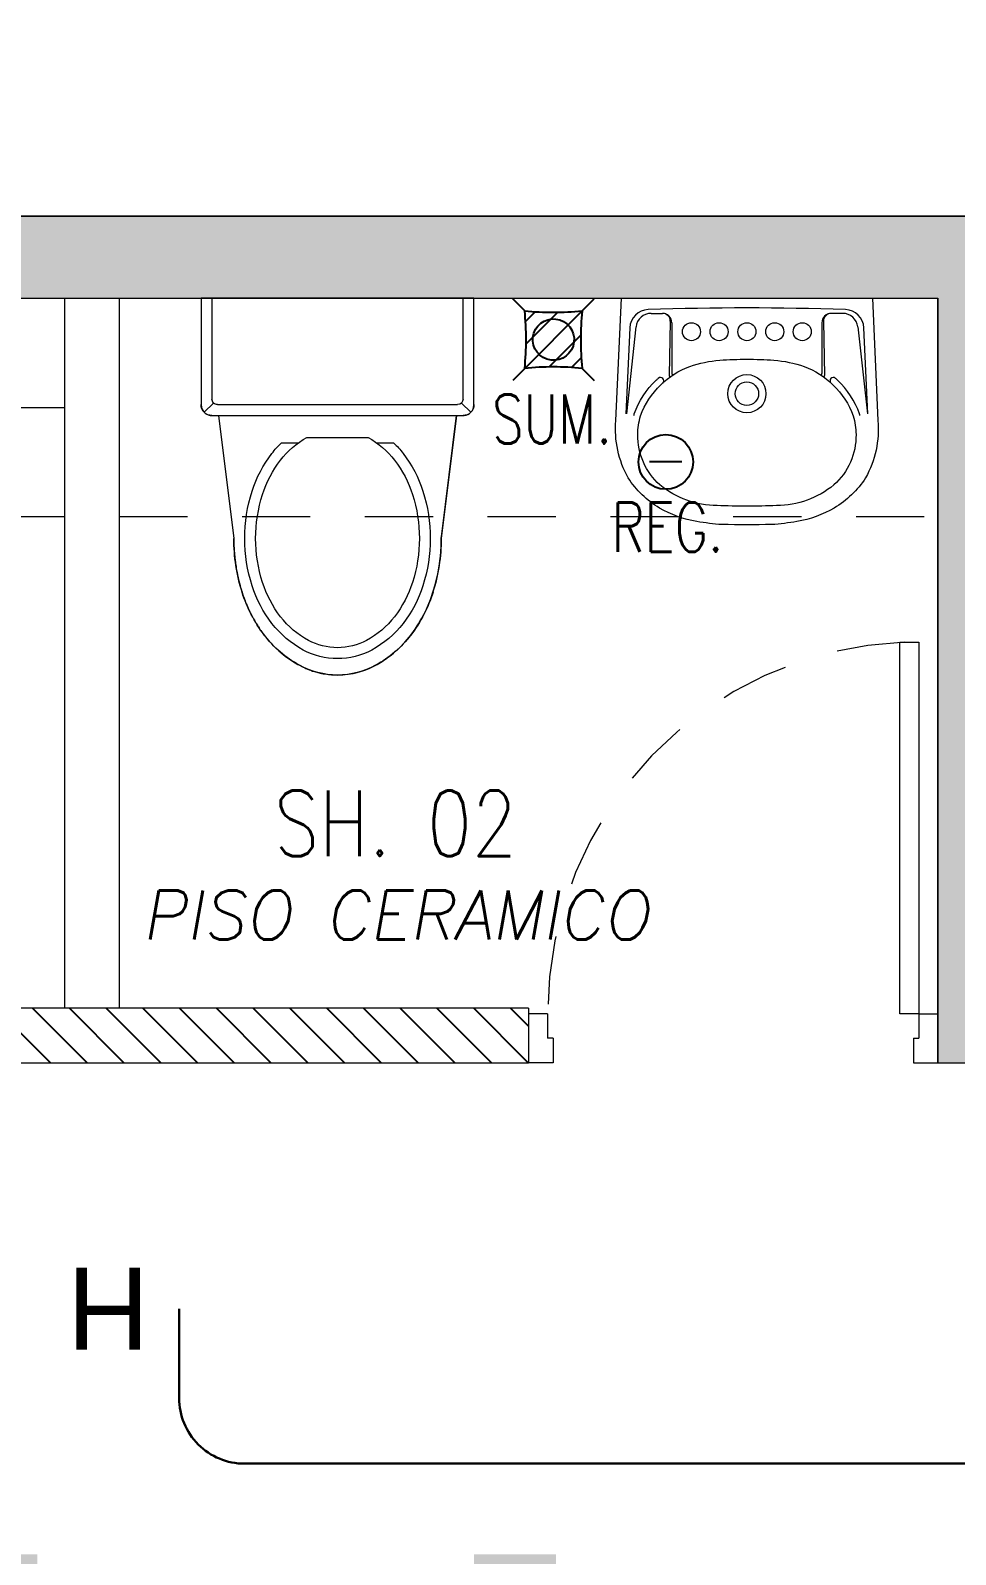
# Model space of a CAD drawing. Header units: millimetres. Extents: x -3 to 53, y -110 to 39.
# Drawn here: x 31.588 to 33.282, y 1.075 to 3.865 of the extents above; entities that cross this region are included whole.
import ezdxf
from ezdxf.enums import TextEntityAlignment as Align

# ---------------------------------------------------------------- set-up
doc = ezdxf.new("R2010")
doc.units = ezdxf.units.MM
doc.set_wipeout_variables(frame=1)
doc.linetypes.add('HIDDEN2', pattern=[0.1875, 0.125, -0.0625])
for name, color, linetype in [('A-EST HATCH', 8, 'Continuous'), ('A-EST PLACAS', 8, 'Continuous'), ('A-LINEAS', 8, 'Continuous'), ('A-MURO BAJO', 8, 'Continuous'), ('A-PROYECCIONES', 8, 'HIDDEN2'), ('A-SANITARIOS', 8, 'Continuous'), ('A-TEXTO-ACABADO PISO', 8, 'Continuous'), ('A-TEXTO-INDICACIONES', 8, 'Continuous'), ('DLP_MOBILIARIO', 8, 'Continuous'), ('DLP_TEXTO AMBIENTE', 8, 'Continuous')]:
    doc.layers.add(name, color=color, linetype=linetype)
for name, color, linetype, lineweight in [('A-MUROS', 8, 'Continuous', 30), ('MQ.CANALI DYA', 3, 'LINEAPERPEN', 30), ('MQ.DETECTOR HUMO', 5, 'Continuous', 30)]:
    doc.layers.add(name, color=color, linetype=linetype, lineweight=lineweight)
doc.styles.add('ROMANS', font='ROMANS.shx', dxfattribs={"oblique": 10})
doc.styles.get("Standard").update_dxf_attribs({"font": 'arial.ttf'})
doc.linetypes.add('LINEAPERPEN', pattern='A,0.75,-0.2,["I",Standard,S=0.12,R=0.09,X=0,Y=-0.06],-0.25', length=1.2)

# ---------------------------------------------------------------- blocks, each defined once
blk = doc.blocks.new('EST-P2')
at = {"layer": 'A-EST HATCH', "lineweight": 0}
h = blk.add_hatch(color=8, dxfattribs=at)
h.dxf.hatch_style = 1
h.paths.add_polyline_path([(-39.55, -10.99), (-39.55, -4.925), (-38.05, -4.925), (-38.05, -5.675), (-37.9, -5.675), (-37.9, -4.725), (-39.7, -4.725), (-39.7, -5.6), (-41.2, -5.6), (-41.2, -5.1), (-41.35, -5.1), (-41.35, -5.8), (-39.7, -5.8), (-39.7, -10.99)])
h.paths.add_polyline_path([(-18.45, -0.925), (-20.05, -0.925), (-20.05, 2.175), (-18.85, 2.175), (-18.85, 2.325), (-20.2, 2.325), (-20.2, -1.075), (-18.45, -1.075)])
h.paths.add_polyline_path([(-17.65, 2.325), (-17.5, 2.325), (-17.5, -1.075), (-17.65, -1.075)])
h.paths.add_polyline_path([(-12.15, 2.8), (-11.85, 2.8), (-11.85, 2.65), (-12, 2.65), (-12, -0.425), (-12.15, -0.425)])
h.paths.add_polyline_path([(-15.1, 2.175), (-15.1, -0.925), (-16.7, -0.925), (-16.7, -1.075), (-14.95, -1.075), (-14.95, 2.325), (-16.3, 2.325), (-16.3, 2.175)])
h.paths.add_polyline_path([(-5.85, 2.65), (-5.25, 2.65), (-5.25, 2.8), (-6, 2.8), (-6, -0.6), (-4.85, -0.6), (-4.85, -0.45), (-5.85, -0.45)])
h.paths.add_polyline_path([(-4.05, 2.8), (-4.05, -0.6), (-3.9, -0.6), (-3.9, 2.8)])
h.paths.add_polyline_path([(-3.1, -0.45), (-1.5, -0.45), (-1.5, 2.65), (-2.7, 2.65), (-2.7, 2.8), (-1.35, 2.8), (-1.35, -0.6), (-3.1, -0.6)])
h.paths.add_polyline_path([(-5.85, -10.9), (-5.25, -10.9), (-5.25, -11.05), (-6, -11.05), (-6, -7.65), (-4.85, -7.65), (-4.85, -7.8), (-5.85, -7.8)])
h.paths.add_polyline_path([(-4.05, -11.05), (-4.05, -7.65), (-3.9, -7.65), (-3.9, -11.05)])
h.paths.add_polyline_path([(-3.1, -7.8), (-1.5, -7.8), (-1.5, -10.9), (-2.7, -10.9), (-2.7, -11.05), (-1.35, -11.05), (-1.35, -7.65), (-3.1, -7.65)])
h.paths.add_polyline_path([(-8.7, -7.55), (-8.85, -7.55), (-8.85, -10.9), (-9, -10.9), (-9, -11.05), (-8.7, -11.05)])
h.paths.add_polyline_path([(-18.45, -7.325), (-20.05, -7.325), (-20.05, -10.425), (-18.85, -10.425), (-18.85, -10.575), (-20.2, -10.575), (-20.2, -7.175), (-18.45, -7.175)])
h.paths.add_polyline_path([(-17.65, -10.575), (-17.5, -10.575), (-17.5, -7.175), (-17.65, -7.175)])
h.paths.add_polyline_path([(-12.15, -11.05), (-11.85, -11.05), (-11.85, -10.9), (-12, -10.9), (-12, -7.825), (-12.15, -7.825)])
h.paths.add_polyline_path([(-15.1, -10.425), (-15.1, -7.325), (-16.7, -7.325), (-16.7, -7.175), (-14.95, -7.175), (-14.95, -10.575), (-16.3, -10.575), (-16.3, -10.425)])
h.paths.add_polyline_path([(-31.6, -0.925), (-30, -0.925), (-30, 2.175), (-31.2, 2.175), (-31.2, 2.325), (-29.85, 2.325), (-29.85, -1.075), (-31.6, -1.075)])
h.paths.add_polyline_path([(-32.4, 2.325), (-32.55, 2.325), (-32.55, -1.075), (-32.4, -1.075)])
h.paths.add_polyline_path([(-38.2, 2.8), (-38.2, 2.65), (-38.05, 2.65), (-38.05, -0.425), (-37.9, -0.425), (-37.9, 2.8)])
h.paths.add_polyline_path([(-34.95, 2.175), (-34.95, -0.925), (-33.35, -0.925), (-33.35, -1.075), (-35.1, -1.075), (-35.1, 2.325), (-33.75, 2.325), (-33.75, 2.175)])
h.paths.add_polyline_path([(-39.7, -2.45), (-41.35, -2.45), (-41.35, -3.15), (-41.2, -3.15), (-41.2, -2.65), (-39.7, -2.65), (-39.7, -3.525), (-37.9, -3.525), (-37.9, -2.575), (-38.05, -2.575), (-38.05, -3.325), (-39.55, -3.325), (-39.55, 2.74), (-39.7, 2.74)])
h.paths.add_polyline_path([(-44.2, 2.65), (-44.8, 2.65), (-44.8, 2.8), (-44.05, 2.8), (-44.05, -0.6), (-45.2, -0.6), (-45.2, -0.45), (-44.2, -0.45)])
h.paths.add_polyline_path([(-46, 2.8), (-46, -0.6), (-46.15, -0.6), (-46.15, 2.8)])
h.paths.add_polyline_path([(-46.95, -0.45), (-48.55, -0.45), (-48.55, 2.65), (-47.35, 2.65), (-47.35, 2.8), (-48.7, 2.8), (-48.7, -0.6), (-46.95, -0.6)])
h.paths.add_polyline_path([(-46, -11.05), (-46, -7.65), (-46.15, -7.65), (-46.15, -11.05)])
h.paths.add_polyline_path([(-46.95, -7.8), (-48.55, -7.8), (-48.55, -10.9), (-47.35, -10.9), (-47.35, -11.05), (-48.7, -11.05), (-48.7, -7.65), (-46.95, -7.65)])
h.paths.add_polyline_path([(-41.35, -7.55), (-41.2, -7.55), (-41.2, -10.9), (-41.05, -10.9), (-41.05, -11.05), (-41.35, -11.05)])
h.paths.add_polyline_path([(-31.6, -7.325), (-30, -7.325), (-30, -10.425), (-31.2, -10.425), (-31.2, -10.575), (-29.85, -10.575), (-29.85, -7.175), (-31.6, -7.175)])
h.paths.add_polyline_path([(-32.4, -10.575), (-32.55, -10.575), (-32.55, -7.175), (-32.4, -7.175)])
h.paths.add_polyline_path([(-37.9, -11.05), (-38.2, -11.05), (-38.2, -10.9), (-38.05, -10.9), (-38.05, -7.825), (-37.9, -7.825)])
h.paths.add_polyline_path([(-34.95, -10.425), (-34.95, -7.325), (-33.35, -7.325), (-33.35, -7.175), (-35.1, -7.175), (-35.1, -10.575), (-33.75, -10.575), (-33.75, -10.425)])
h.paths.add_polyline_path([(-10.35, -4.725), (-12.15, -4.725), (-12.15, -5.675), (-12, -5.675), (-12, -4.925), (-10.5, -4.925), (-10.5, -10.99), (-10.35, -10.99), (-10.35, -5.8), (-8.7, -5.8), (-8.7, -5.1), (-8.85, -5.1), (-8.85, -5.6), (-10.35, -5.6)])
h.paths.add_polyline_path([(-44.05, -11.05), (-44.05, -7.65), (-45.2, -7.65), (-45.2, -7.8), (-44.2, -7.8), (-44.2, -10.9), (-44.8, -10.9), (-44.8, -11.05)])
h.paths.add_polyline_path([(-46.9532, -2.7), (-47.1, -2.7), (-47.1, -1.5), (-44.95, -1.5), (-44.95, -1.65), (-45.4, -1.65), (-45.4, -3.25), (-45.6, -3.25), (-45.6, -1.65), (-46.95, -1.65), (-46.95, -2.7)], flags=17)
h.paths.add_polyline_path([(-46.9532, -5.55), (-47.1, -5.55), (-47.1, -6.75), (-44.95, -6.75), (-44.95, -6.6), (-45.4, -6.6), (-45.4, -5), (-45.6, -5), (-45.6, -6.6), (-46.95, -6.6), (-46.95, -5.55)], flags=17)
h.paths.add_polyline_path([(-41.1999, -4.05), (-44.05, -4.05), (-44.05, -1.5), (-44.2, -1.5), (-44.2, -4.05), (-46.95, -4.05), (-46.95, -3.45), (-47.1, -3.45), (-47.1, -4.05), (-49.85, -4.05), (-49.85, 0), (-50.05, 0), (-50.05, -8.25), (-49.85, -8.25), (-49.85, -4.2), (-47.1, -4.2), (-47.1, -4.8), (-46.95, -4.8), (-46.95, -4.2), (-44.2, -4.2), (-44.2, -6.75), (-44.05, -6.75), (-44.05, -4.2), (-41.1999, -4.2)])
h.paths.add_polyline_path([(-41.35, 2.8), (-41.35, -0.7), (-41.2, -0.7), (-41.2, 2.65), (-41.05, 2.65), (-41.05, 2.8)])
h.paths.add_polyline_path([(-10.35, 2.74), (-10.35, -2.45), (-8.7, -2.45), (-8.7, -3.15), (-8.85, -3.15), (-8.85, -2.65), (-10.35, -2.65), (-10.35, -3.525), (-12.15, -3.525), (-12.15, -2.575), (-12, -2.575), (-12, -3.325), (-10.5, -3.325), (-10.5, 2.74)])
h.paths.add_polyline_path([(-2.95, -4.05), (-0.2, -4.05), (-0.2, 0), (0, 0), (0, -8.25), (-0.2, -8.25), (-0.2, -4.2), (-2.95, -4.2), (-2.95, -4.8), (-3.1, -4.8), (-3.1, -4.2), (-5.85, -4.2), (-5.85, -6.75), (-6, -6.75), (-6, -4.2), (-8.8501, -4.2), (-8.8501, -4.05), (-6, -4.05), (-6, -1.5), (-5.85, -1.5), (-5.85, -4.05), (-3.1, -4.05), (-3.1, -3.45), (-2.95, -3.45)])
h.paths.add_polyline_path([(-8.7, 2.8), (-9, 2.8), (-9, 2.65), (-8.85, 2.65), (-8.85, -0.7), (-8.7, -0.7)])
h.paths.add_polyline_path([(-3.0968, -2.7), (-2.95, -2.7), (-2.95, -1.5), (-5.1, -1.5), (-5.1, -1.65), (-4.65, -1.65), (-4.65, -3.25), (-4.45, -3.25), (-4.45, -1.65), (-3.1, -1.65), (-3.1, -2.7)], flags=17)
h.paths.add_polyline_path([(-3.0968, -5.55), (-2.95, -5.55), (-2.95, -6.75), (-5.1, -6.75), (-5.1, -6.6), (-4.65, -6.6), (-4.65, -5), (-4.45, -5), (-4.45, -6.6), (-3.1, -6.6), (-3.1, -5.55)], flags=17)
h.paths.add_polyline_path([(-23.35, -3.525), (-23.2, -3.525), (-23.2, 0.475), (-23.35, 0.475)])
h.paths.add_polyline_path([(-27.6, -3.525), (-37, -3.525), (-37, -3.375), (-33.45, -3.375), (-33.45, -1.975), (-33.25, -1.975), (-33.25, -3.375), (-30.35, -3.375), (-30.35, -1.975), (-30.2, -1.975), (-30.2, -3.375), (-27.8, -3.375), (-27.8, -2.125), (-29.45, -2.125), (-29.45, -1.975), (-27.175, -1.975), (-27.175, -2.125), (-27.6, -2.125)])
h.paths.add_polyline_path([(-27.15, -3.525), (-25.05, -3.525), (-25.05, -3.375), (-27, -3.375), (-27, 0.325), (-25.05, 0.325), (-25.05, 0.475), (-27, 0.475), (-27, 2.325), (-27.85, 2.325), (-27.85, 2.175), (-27.15, 2.175)])
h.paths.add_polyline_path([(-22.45, -2.125), (-22.45, -3.525), (-13.05, -3.525), (-13.05, -3.375), (-16.6, -3.375), (-16.6, -1.975), (-16.8, -1.975), (-16.8, -3.375), (-19.7, -3.375), (-19.7, -1.975), (-19.85, -1.975), (-19.85, -3.375), (-22.25, -3.375), (-22.25, -2.125), (-20.6, -2.125), (-20.6, -1.975), (-22.825, -1.975), (-22.825, -2.125)])
h.paths.add_polyline_path([(-22.85, 2.175), (-22.2, 2.175), (-22.2, 2.325), (-23.05, 2.325), (-23.05, -3.525), (-22.85, -3.525)])
h.paths.add_polyline_path([(-23.05, -6.3), (-23.05, -10.575), (-22.2, -10.575), (-22.2, -10.425), (-22.85, -10.425), (-22.85, -6.3)])
h.paths.add_polyline_path([(-21.05, -6.275), (-21.05, -6.125), (-22.85, -6.125), (-22.85, -4.875), (-20.3, -4.875), (-20.3, -6.275), (-20.15, -6.275), (-20.15, -4.875), (-16.8, -4.875), (-16.8, -6.275), (-16.6, -6.275), (-16.6, -4.875), (-13.05, -4.875), (-13.05, -4.725), (-23.05, -4.725), (-23.05, -6.275)])
h.paths.add_polyline_path([(-27, -6.3), (-27, -10.025), (-23.35, -10.025), (-23.35, -7.375), (-25.7, -7.375), (-25.7, -6.825), (-26, -6.825), (-26, -6.675), (-25.55, -6.675), (-25.55, -7.225), (-23.35, -7.225), (-23.35, -4.875), (-26, -4.875), (-26, -4.725), (-23.2, -4.725), (-23.2, -10.175), (-27, -10.175), (-27, -10.575), (-27.85, -10.575), (-27.85, -10.425), (-27.15, -10.425), (-27.15, -6.3)])
h.paths.add_polyline_path([(-29, -6.275), (-29, -6.125), (-27.2, -6.125), (-27.2, -4.875), (-29.75, -4.875), (-29.75, -6.275), (-29.9, -6.275), (-29.9, -4.875), (-33.25, -4.875), (-33.25, -6.275), (-33.45, -6.275), (-33.45, -4.875), (-37, -4.875), (-37, -4.725), (-27, -4.725), (-27, -6.275)])
at = {"layer": 'A-EST PLACAS', "color": 8, "lineweight": 0}
blk.add_lwpolyline([(-21.05, -6.275), (-21.05, -6.125), (-22.85, -6.125), (-22.85, -4.875), (-20.3, -4.875), (-20.3, -6.275), (-20.15, -6.275), (-20.15, -4.875), (-16.8, -4.875), (-16.8, -6.275), (-16.6, -6.275), (-16.6, -4.875), (-13.05, -4.875), (-13.05, -4.725), (-23.05, -4.725), (-23.05, -6.275)], close=True, dxfattribs=at)
blk = doc.blocks.new('SIFON JET_PLANTA')
at = {"color": 8, "lineweight": 0, "extrusion": (-2.64698e-23, 6.61744e-24, -1)}
for p, q in [((-0.215, 0.2278, 0), (-0.2149, 0.2323, 0)), ((-0.215, 0.2234, 0), (-0.215, 0.2278, 0)), ((-0.215, 0.2181, 0), (-0.215, 0.2234, 0)), ((-0.2149, 0.2323, 0), (-0.2142, 0.2356, 0)), ((-0.2142, 0.2356, 0), (-0.2129, 0.239, 0)), ((-0.2129, 0.239, 0), (-0.211, 0.2419, 0)), ((-0.211, 0.2419, 0), (-0.2091, 0.2441, 0)), ((-0.2091, 0.2441, 0), (-0.2077, 0.2455, 0)), ((-0.2077, 0.2455, 0), (-0.2055, 0.247, 0)), ((-0.2055, 0.247, 0), (-0.2007, 0.2492, 0)), ((-0.2007, 0.2492, 0), (-0.195, 0.25, 0)), ((-0.195, 0.25, 0), (-0.195, 0.25, 0)), ((-0.195, 0.25, 0), (-0.1605, 0.25, 0)), ((-0.1605, 0.25, 0), (-0.0975, 0.25, 0)), ((-0.0975, 0.25, 0), (-0.0323, 0.25, 0)), ((-0.0323, 0.25, 0), (0, 0.25, 0)), ((0, 0.25, 0), (0, -0.25, 0)), ((-0.4322, 0.191, 0), (-0.215, 0.2181, 0)), ((-0.5693, 0.1629, 0), (-0.5517, 0.1703, 0)), ((-0.5517, 0.1703, 0), (-0.5465, 0.1722, 0)), ((-0.5465, 0.1722, 0), (-0.5385, 0.1749, 0)), ((-0.5385, 0.1749, 0), (-0.5346, 0.176, 0)), ((-0.5346, 0.176, 0), (-0.5265, 0.1784, 0)), ((-0.5265, 0.1784, 0), (-0.5216, 0.1797, 0)), ((-0.5216, 0.1797, 0), (-0.5148, 0.1813, 0)), ((-0.5148, 0.1813, 0), (-0.5079, 0.1829, 0)), ((-0.5079, 0.1829, 0), (-0.5016, 0.1842, 0)), ((-0.5016, 0.1842, 0), (-0.4865, 0.1867, 0)), ((-0.4865, 0.1867, 0), (-0.4763, 0.188, 0)), ((-0.4763, 0.188, 0), (-0.4726, 0.1884, 0)), ((-0.4726, 0.1884, 0), (-0.4636, 0.1892, 0)), ((-0.4636, 0.1892, 0), (-0.4549, 0.1897, 0)), ((-0.4549, 0.1897, 0), (-0.449, 0.1899, 0)), ((-0.449, 0.1899, 0), (-0.44, 0.19, 0)), ((-0.44, 0.19, 0), (-0.4322, 0.191, 0)), ((-0.6106, 0.1389, 0), (-0.6061, 0.142, 0)), ((-0.6061, 0.142, 0), (-0.6, 0.1461, 0)), ((-0.6, 0.1461, 0), (-0.5963, 0.1484, 0)), ((-0.5963, 0.1484, 0), (-0.5908, 0.1517, 0)), ((-0.5908, 0.1517, 0), (-0.5862, 0.1543, 0)), ((-0.5862, 0.1543, 0), (-0.5794, 0.158, 0)), ((-0.5794, 0.158, 0), (-0.5693, 0.1629, 0)), ((-0.6453, 0.108, 0), (-0.6386, 0.1152, 0)), ((-0.6386, 0.1152, 0), (-0.6326, 0.121, 0)), ((-0.6326, 0.121, 0), (-0.6299, 0.1235, 0)), ((-0.6299, 0.1235, 0), (-0.6251, 0.1276, 0)), ((-0.6251, 0.1276, 0), (-0.6206, 0.1314, 0)), ((-0.6206, 0.1314, 0), (-0.6168, 0.1344, 0)), ((-0.6168, 0.1344, 0), (-0.6106, 0.1389, 0)), ((-0.665, 0.082, 0), (-0.6634, 0.0845, 0)), ((-0.6634, 0.0845, 0), (-0.6611, 0.088, 0)), ((-0.6611, 0.088, 0), (-0.657, 0.0936, 0)), ((-0.657, 0.0936, 0), (-0.6534, 0.0984, 0)), ((-0.657, 0.0936, 0), (-0.657, 0.0936, 0)), ((-0.6534, 0.0984, 0), (-0.6503, 0.1023, 0)), ((-0.6534, 0.0984, 0), (-0.6534, 0.0984, 0)), ((-0.6503, 0.1023, 0), (-0.6453, 0.108, 0)), ((-0.6793, 0.0547, 0), (-0.6779, 0.0582, 0)), ((-0.6779, 0.0582, 0), (-0.6745, 0.0655, 0)), ((-0.6745, 0.0655, 0), (-0.6722, 0.0699, 0)), ((-0.6745, 0.0655, 0), (-0.6745, 0.0655, 0)), ((-0.6722, 0.0699, 0), (-0.6705, 0.0728, 0)), ((-0.6705, 0.0728, 0), (-0.669, 0.0755, 0)), ((-0.669, 0.0755, 0), (-0.6672, 0.0785, 0)), ((-0.6672, 0.0785, 0), (-0.665, 0.082, 0)), ((-0.6881, 0.0236, 0), (-0.6872, 0.0284, 0)), ((-0.6872, 0.0284, 0), (-0.6867, 0.031, 0)), ((-0.6867, 0.031, 0), (-0.6855, 0.0361, 0)), ((-0.6855, 0.0361, 0), (-0.6838, 0.0421, 0)), ((-0.6855, 0.0361, 0), (-0.6855, 0.0361, 0)), ((-0.6838, 0.0421, 0), (-0.6819, 0.048, 0)), ((-0.6838, 0.0421, 0), (-0.6838, 0.0421, 0)), ((-0.6819, 0.048, 0), (-0.6804, 0.0521, 0)), ((-0.6804, 0.0521, 0), (-0.6793, 0.0547, 0)), ((-0.69, 0, 0), (-0.6899, 0.0044, 0)), ((-0.6899, 0.0044, 0), (-0.6897, 0.0096, 0)), ((-0.6897, 0.0096, 0), (-0.6893, 0.014, 0)), ((-0.6893, 0.014, 0), (-0.6887, 0.0194, 0)), ((-0.6887, 0.0194, 0), (-0.6881, 0.0236, 0)), ((-0.6881, 0.0236, 0), (-0.6881, 0.0236, 0)), ((-0.6899, -0.0065, 0), (-0.69, 0, 0)), ((-0.6896, -0.0111, 0), (-0.6899, -0.0065, 0)), ((-0.6891, -0.0164, 0), (-0.6896, -0.0111, 0)), ((-0.6881, -0.0232, 0), (-0.6891, -0.0164, 0)), ((-0.6876, -0.0264, 0), (-0.6881, -0.0232, 0)), ((-0.687, -0.0296, 0), (-0.6876, -0.0264, 0)), ((-0.6864, -0.0321, 0), (-0.687, -0.0296, 0)), ((-0.6855, -0.0361, 0), (-0.6864, -0.0321, 0)), ((-0.6838, -0.0419, 0), (-0.6855, -0.0361, 0)), ((-0.6827, -0.0457, 0), (-0.6838, -0.0419, 0)), ((-0.6814, -0.0492, 0), (-0.6827, -0.0457, 0)), ((-0.6803, -0.0522, 0), (-0.6814, -0.0492, 0)), ((-0.6792, -0.0551, 0), (-0.6803, -0.0522, 0)), ((-0.6779, -0.0581, 0), (-0.6792, -0.0551, 0)), ((-0.677, -0.0602, 0), (-0.6779, -0.0581, 0)), ((-0.6751, -0.0642, 0), (-0.677, -0.0602, 0)), ((-0.6722, -0.0699, 0), (-0.6751, -0.0642, 0)), ((-0.6706, -0.0727, 0), (-0.6722, -0.0699, 0)), ((-0.6679, -0.0774, 0), (-0.6706, -0.0727, 0)), ((-0.6646, -0.0826, 0), (-0.6679, -0.0774, 0)), ((-0.6623, -0.0862, 0), (-0.6646, -0.0826, 0)), ((-0.6599, -0.0897, 0), (-0.6623, -0.0862, 0)), ((-0.6554, -0.0958, 0), (-0.6599, -0.0897, 0)), ((-0.6494, -0.1032, 0), (-0.6554, -0.0958, 0)), ((-0.6458, -0.1074, 0), (-0.6494, -0.1032, 0)), ((-0.64, -0.1137, 0), (-0.6458, -0.1074, 0)), ((-0.6379, -0.1158, 0), (-0.64, -0.1137, 0)), ((-0.6347, -0.119, 0), (-0.6379, -0.1158, 0)), ((-0.6335, -0.1201, 0), (-0.6347, -0.119, 0)), ((-0.6347, -0.119, 0), (-0.6347, -0.119, 0)), ((-0.6318, -0.1217, 0), (-0.6335, -0.1201, 0)), ((-0.6305, -0.123, 0), (-0.6318, -0.1217, 0)), ((-0.6318, -0.1217, 0), (-0.6318, -0.1217, 0)), ((-0.6288, -0.1244, 0), (-0.6305, -0.123, 0)), ((-0.6276, -0.1255, 0), (-0.6288, -0.1244, 0)), ((-0.6262, -0.1268, 0), (-0.6276, -0.1255, 0)), ((-0.6245, -0.1281, 0), (-0.6262, -0.1268, 0)), ((-0.6235, -0.1291, 0), (-0.6245, -0.1281, 0)), ((-0.6245, -0.1281, 0), (-0.6245, -0.1281, 0)), ((-0.6223, -0.13, 0), (-0.6235, -0.1291, 0)), ((-0.6215, -0.1307, 0), (-0.6223, -0.13, 0)), ((-0.6204, -0.1315, 0), (-0.6215, -0.1307, 0)), ((-0.6193, -0.1324, 0), (-0.6204, -0.1315, 0)), ((-0.6179, -0.1335, 0), (-0.6193, -0.1324, 0)), ((-0.6168, -0.1344, 0), (-0.6179, -0.1335, 0)), ((-0.6153, -0.1355, 0), (-0.6168, -0.1344, 0)), ((-0.6142, -0.1363, 0), (-0.6153, -0.1355, 0)), ((-0.612, -0.1379, 0), (-0.6142, -0.1363, 0)), ((-0.6086, -0.1403, 0), (-0.612, -0.1379, 0)), ((-0.607, -0.1415, 0), (-0.6086, -0.1403, 0)), ((-0.6058, -0.1422, 0), (-0.607, -0.1415, 0)), ((-0.6039, -0.1435, 0), (-0.6058, -0.1422, 0)), ((-0.602, -0.1448, 0), (-0.6039, -0.1435, 0)), ((-0.6004, -0.1458, 0), (-0.602, -0.1448, 0)), ((-0.5987, -0.1469, 0), (-0.6004, -0.1458, 0)), ((-0.5964, -0.1483, 0), (-0.5987, -0.1469, 0)), ((-0.595, -0.1492, 0), (-0.5964, -0.1483, 0)), ((-0.5936, -0.15, 0), (-0.595, -0.1492, 0)), ((-0.5918, -0.1511, 0), (-0.5936, -0.15, 0)), ((-0.5896, -0.1524, 0), (-0.5918, -0.1511, 0)), ((-0.5871, -0.1538, 0), (-0.5896, -0.1524, 0)), ((-0.5833, -0.1559, 0), (-0.5871, -0.1538, 0)), ((-0.5781, -0.1587, 0), (-0.5833, -0.1559, 0)), ((-0.5759, -0.1598, 0), (-0.5781, -0.1587, 0)), ((-0.5738, -0.1608, 0), (-0.5759, -0.1598, 0)), ((-0.5702, -0.1625, 0), (-0.5738, -0.1608, 0)), ((-0.5675, -0.1637, 0), (-0.5702, -0.1625, 0)), ((-0.5659, -0.1645, 0), (-0.5675, -0.1637, 0)), ((-0.5644, -0.1652, 0), (-0.5659, -0.1645, 0)), ((-0.5614, -0.1664, 0), (-0.5644, -0.1652, 0)), ((-0.5598, -0.1671, 0), (-0.5614, -0.1664, 0)), ((-0.5568, -0.1683, 0), (-0.5598, -0.1671, 0)), ((-0.5543, -0.1693, 0), (-0.5568, -0.1683, 0)), ((-0.551, -0.1706, 0), (-0.5543, -0.1693, 0)), ((-0.5491, -0.1713, 0), (-0.551, -0.1706, 0)), ((-0.5465, -0.1722, 0), (-0.5491, -0.1713, 0)), ((-0.5449, -0.1728, 0), (-0.5465, -0.1722, 0)), ((-0.5428, -0.1735, 0), (-0.5449, -0.1728, 0)), ((-0.5412, -0.174, 0), (-0.5428, -0.1735, 0)), ((-0.5385, -0.1749, 0), (-0.5412, -0.174, 0)), ((-0.5352, -0.1759, 0), (-0.5385, -0.1749, 0)), ((-0.5385, -0.1749, 0), (-0.5385, -0.1749, 0)), ((-0.5321, -0.1768, 0), (-0.5352, -0.1759, 0)), ((-0.5296, -0.1775, 0), (-0.5321, -0.1768, 0)), ((-0.5267, -0.1783, 0), (-0.5296, -0.1775, 0)), ((-0.5238, -0.1791, 0), (-0.5267, -0.1783, 0)), ((-0.5267, -0.1783, 0), (-0.5267, -0.1783, 0)), ((-0.5217, -0.1796, 0), (-0.5238, -0.1791, 0)), ((-0.5177, -0.1807, 0), (-0.5217, -0.1796, 0)), ((-0.5151, -0.1813, 0), (-0.5177, -0.1807, 0)), ((-0.5118, -0.1821, 0), (-0.5151, -0.1813, 0)), ((-0.5094, -0.1826, 0), (-0.5118, -0.1821, 0)), ((-0.5066, -0.1832, 0), (-0.5094, -0.1826, 0)), ((-0.5022, -0.184, 0), (-0.5066, -0.1832, 0)), ((-0.4974, -0.1849, 0), (-0.5022, -0.184, 0)), ((-0.495, -0.1854, 0), (-0.4974, -0.1849, 0)), ((-0.4974, -0.1849, 0), (-0.4974, -0.1849, 0)), ((-0.4936, -0.1856, 0), (-0.495, -0.1854, 0)), ((-0.4916, -0.1859, 0), (-0.4936, -0.1856, 0)), ((-0.4884, -0.1864, 0), (-0.4916, -0.1859, 0)), ((-0.4862, -0.1867, 0), (-0.4884, -0.1864, 0)), ((-0.4824, -0.1872, 0), (-0.4862, -0.1867, 0)), ((-0.4812, -0.1874, 0), (-0.4824, -0.1872, 0)), ((-0.4785, -0.1877, 0), (-0.4812, -0.1874, 0)), ((-0.4761, -0.188, 0), (-0.4785, -0.1877, 0)), ((-0.4735, -0.1883, 0), (-0.4761, -0.188, 0)), ((-0.4695, -0.1887, 0), (-0.4735, -0.1883, 0)), ((-0.4651, -0.189, 0), (-0.4695, -0.1887, 0)), ((-0.4639, -0.1891, 0), (-0.4651, -0.189, 0)), ((-0.4651, -0.189, 0), (-0.4651, -0.189, 0)), ((-0.4619, -0.1893, 0), (-0.4639, -0.1891, 0)), ((-0.4592, -0.1894, 0), (-0.4619, -0.1893, 0)), ((-0.4568, -0.1896, 0), (-0.4592, -0.1894, 0)), ((-0.455, -0.1897, 0), (-0.4568, -0.1896, 0)), ((-0.4518, -0.1898, 0), (-0.455, -0.1897, 0)), ((-0.449, -0.1899, 0), (-0.4518, -0.1898, 0)), ((-0.4467, -0.1899, 0), (-0.449, -0.1899, 0)), ((-0.4428, -0.19, 0), (-0.4467, -0.1899, 0)), ((-0.44, -0.19, 0), (-0.4428, -0.19, 0)), ((-0.215, -0.2181, 0), (-0.44, -0.19, 0)), ((-0.215, -0.227, 0), (-0.215, -0.2181, 0)), ((-0.215, -0.23, 0), (-0.215, -0.227, 0)), ((-0.2147, -0.2335, 0), (-0.215, -0.23, 0)), ((-0.2138, -0.2369, 0), (-0.2147, -0.2335, 0)), ((-0.2126, -0.2395, 0), (-0.2138, -0.2369, 0)), ((-0.2138, -0.2369, 0), (-0.2138, -0.2369, 0)), ((-0.2108, -0.2423, 0), (-0.2126, -0.2395, 0)), ((-0.2126, -0.2395, 0), (-0.2126, -0.2395, 0)), ((-0.2091, -0.2441, 0), (-0.2108, -0.2423, 0)), ((-0.2108, -0.2423, 0), (-0.2108, -0.2423, 0)), ((-0.2108, -0.2423, 0), (-0.2108, -0.2423, 0)), ((-0.209, -0.244, 0), (-0.2091, -0.2441, 0)), ((-0.2067, -0.2462, 0), (-0.209, -0.244, 0)), ((-0.209, -0.244, 0), (-0.209, -0.244, 0)), ((-0.2029, -0.2484, 0), (-0.2067, -0.2462, 0)), ((-0.2067, -0.2462, 0), (-0.2067, -0.2462, 0)), ((-0.1995, -0.2495, 0), (-0.2029, -0.2484, 0)), ((-0.2029, -0.2484, 0), (-0.2029, -0.2484, 0)), ((-0.195, -0.25, 0), (-0.1995, -0.2495, 0)), ((0, -0.25, 0), (-0.195, -0.25, 0))]:
    blk.add_line(p, q, dxfattribs=at)
at = {"color": 8, "lineweight": 0}
for p, q in [((-0.215, -0.23, 0), (-0.215, 0.23, 0)), ((-0.2091, 0.2441, 0), (-0.1921, 0.2271, 0)), ((-0.195, 0.25, 0), (0, 0.25, 0)), ((-0.185, 0.23, 0), (0, 0.23, 0)), ((0, 0.25, 0), (0, -0.25, 0)), ((-0.215, 0.2181, 0), (-0.44, 0.19, 0)), ((-0.195, -0.22, 0), (-0.195, 0.22, 0)), ((-0.265, 0.0718, 0), (-0.265, 0.1028, 0)), ((-0.255, -0.0562, 0), (-0.255, 0.0562, 0)), ((-0.265, -0.1028, 0), (-0.265, -0.0718, 0)), ((-0.215, -0.2181, 0), (-0.44, -0.19, 0)), ((-0.2091, -0.2441, 0), (-0.1921, -0.2271, 0)), ((0, -0.25, 0), (-0.195, -0.25, 0)), ((0, -0.23, 0), (-0.185, -0.23, 0))]:
    blk.add_line(p, q, dxfattribs=at)
at = {"color": 8, "lineweight": 0, "elevation": 0}
for points in [[(-0.265, 0.1028, 0.0362), (-0.2844, 0.1202, 0.08725), (-0.3535, 0.1565, 0.077598), (-0.44, 0.17, 0.077598), (-0.5265, 0.1565, 0.08725), (-0.5956, 0.1202, 0.105601), (-0.6443, 0.0627, 0.12364), (-0.66, 0, 0.12364), (-0.6443, -0.0627, 0.105601), (-0.5956, -0.1202, 0.08725), (-0.5265, -0.1565, 0.077598), (-0.44, -0.17, 0.077598)], [(-0.255, 0.0562, 0.100268), (-0.2967, 0.1044, 0.08725), (-0.3596, 0.1374, 0.077598), (-0.44, 0.15, 0.077598), (-0.5204, 0.1374, 0.08725), (-0.5833, 0.1044, 0.105601), (-0.6266, 0.0532, 0.12364), (-0.64, 0, 0.12364), (-0.6266, -0.0532, 0.105601), (-0.5833, -0.1044, 0.08725), (-0.5204, -0.1374, 0.077598), (-0.44, -0.15, 0.077598)], [(-0.44, -0.15, 0.077598), (-0.3596, -0.1374, 0.08725), (-0.2967, -0.1044, 0.100268), (-0.255, -0.0562, 0.12364)], [(-0.44, -0.17, 0.077598), (-0.3535, -0.1565, 0.08725), (-0.2844, -0.1202, 0.0362), (-0.265, -0.1028, 0.12364)]]:
    blk.add_lwpolyline(points, format="xyb", dxfattribs=at)
at = {"color": 8, "lineweight": 0}
for centre, radius, start, end in [((-0.195, 0.23, 0), 0.02, 90, 180), ((-0.185, 0.22, 0), 0.01, 90, 180), ((-0.4613, -0.0702, 0), 0.257, 107.4741, 127.2348), ((-0.44, -0.1379, 0), 0.3279, 90, 107.4741), ((-0.4939, -0.0273, 0), 0.203, 127.2348, 151.4088), ((-0.544, 0, 0), 0.146, 151.4088, 180), ((-0.544, 0, 0), 0.146, 180, 208.5912), ((-0.4939, 0.0273, 0), 0.203, 208.5912, 232.7652), ((-0.4613, 0.0702, 0), 0.257, 232.7652, 252.5259), ((-0.44, 0.1379, 0), 0.3279, 252.5259, 270), ((-0.185, -0.22, 0), 0.01, 180, 270), ((-0.195, -0.23, 0), 0.02, 180, 270)]:
    blk.add_arc(centre, radius, start, end, dxfattribs=at)
blk = doc.blocks.new('*U144')
at = {"color": 8, "lineweight": 0}
for p, q in [((0.01, 0.705), (0.01, 0.75)), ((0.1, 0.715), (0.1, 0.75)), ((0.055, 0.705), (0.01, 0.705)), ((0.1, 0.715), (0.055, 0.715)), ((0.055, 0.705), (0.055, 0.715)), ((0.055, 0.045), (0.01, 0.045)), ((0.01, 0.045), (0.01, 0)), ((0.055, 0.045), (0.055, 0.035)), ((0.1, 0.035), (0.055, 0.035)), ((0.1, 0.035), (0.1, 0))]:
    blk.add_line(p, q, dxfattribs=at)
blk.add_lwpolyline([(0.78, 0.07), (0.78, 0.035), (0.1, 0.035), (0.1, 0.07)], close=True, dxfattribs=at)
at = {"color": 8, "linetype": 'HIDDEN2', "lineweight": 0}
blk.add_arc((0.0996, 0.0341), 0.6809, 2.2301, 89.9672, dxfattribs=at)
blk = doc.blocks.new('BOWL-ITALGRIF_VARADERO_01')
at = {"color": 8, "lineweight": 0}
for p, q in [((-0.2032, -0.1971), (-0.2208, -0.038)), ((0.2032, -0.1971), (0.2208, -0.038)), ((-0.1404, -0.2077), (-0.1424, -0.1083)), ((0.1404, -0.2077), (0.1424, -0.1083)), ((-0.1375, -0.205), (-0.1375, -0.1117)), ((0.1375, -0.205), (0.1375, -0.1117)), ((-0.1753, -0.222), (-0.1544, -0.222)), ((0.1753, -0.222), (0.1544, -0.222))]:
    blk.add_line(p, q, dxfattribs=at)
for points in [[(-0.0917, 0.1589, -0.02989), (-0.0456, 0.1646, -0.007822), (0.0456, 0.1646, -0.02989), (0.0918, 0.1589, -0.091737), (0.1601, 0.1343, -0.112496), (0.2175, 0.0792, -0.147885), (0.2402, -0.0257), (0.23, -0.25), (-0.23, -0.25), (-0.2402, -0.0257, -0.147885), (-0.2175, 0.0792, -0.112496), (-0.1601, 0.1343, -0.091737)], [(-0.0496, -0.1363, -0.062677), (-0.1048, -0.1249, -0.110639), (-0.1576, -0.091, -0.120976), (-0.195, -0.0344, -0.061198), (-0.2, 0, -0.21707), (-0.1593, 0.092, -0.174983), (-0.0545, 0.1298, -0.010618), (0, 0.131, -0.010618), (0.0545, 0.1298, -0.174983), (0.1593, 0.092, -0.21707), (0.2, 0, -0.061198), (0.195, -0.0344, -0.120976), (0.1576, -0.091, -0.110639), (0.1048, -0.1249, -0.062677), (0.0496, -0.1363, -0.017583), (0, -0.138, -0.017583)]]:
    blk.add_lwpolyline(points, format="xyb", close=True, dxfattribs=at)
for points in [[(-0.2216, -0.0381), (-0.2145, -0.1954, 0.390823), (-0.1807, -0.2288, 0.017524), (0.1807, -0.2288, 0.390823), (0.2145, -0.1954), (0.2216, -0.0381)], [(-0.2072, -0.035, 0.005), (-0.2064, -0.038, 0.121292), (-0.166, -0.0996, 0.007977), (-0.1624, -0.1031)], [(0.2072, -0.035, -0.005), (0.2064, -0.038, -0.121292), (0.166, -0.0996, -0.007977), (0.1624, -0.1031)]]:
    blk.add_lwpolyline(points, format="xyb", dxfattribs=at)
for centre, radius in [((0, -0.075), 0.035), ((0, -0.075), 0.0215), ((-0.1015, -0.1885), 0.0165), ((-0.051, -0.1885), 0.0165), ((0, -0.1885), 0.0165), ((0.051, -0.1885), 0.0165), ((0.1015, -0.1885), 0.0165)]:
    blk.add_circle(centre, radius, dxfattribs=at)
for centre, radius, start, end in [((-0.1583, -0.0987), 0.006, 226.6431, 46.6431), ((-0.1404, -0.1083), 0.002, 54.3619, 181.1374), ((-0.1355, -0.1117), 0.002, 56.7109, 180), ((0.1355, -0.1117), 0.002, 0, 123.2891), ((0.1404, -0.1083), 0.002, 358.8626, 125.6381), ((0.1583, -0.0987), 0.006, 133.3569, 313.3569), ((0.1048, -0.1249), 9.094947017729287e-16, 0, 217.6714), ((-0.1753, -0.194), 0.028, 186.3111, 270), ((-0.1545, -0.205), 0.017, 270, 0), ((-0.1544, -0.208), 0.014, 270, 1.1374), ((0.1545, -0.205), 0.017, 180, 270), ((0.1544, -0.208), 0.014, 178.8626, 270), ((0.1753, -0.194), 0.028, 270, 353.6889)]:
    blk.add_arc(centre, radius, start, end, dxfattribs=at)
blk = doc.blocks.new('DPTO 75')
at = {"layer": 'A-LINEAS', "color": 8, "lineweight": 0}
blk.add_line((-8.325, 0.35, 0), (-7.95, 0.35, 0), dxfattribs=at)
at = {"layer": 'A-MURO BAJO', "color": 8, "lineweight": 0}
for p, q in [((-7.95, 0.15, 0), (-7.95, 1.45, 0)), ((-7.85, 0.15, 0), (-7.85, 1.45, 0))]:
    blk.add_line(p, q, dxfattribs=at)
at = {"layer": 'A-MUROS', "color": 8, "lineweight": 0}
for p, q in [((-8.85, 1.55, 0), (-7.1, 1.55, 0)), ((-7.1, 1.45, 0), (-7.1, 1.55, 0)), ((-6.35, 1.55, 0), (-6.15, 1.55, 0)), ((-6.35, 1.55, 0), (-6.35, 0.15, 0)), ((-7.1, 1.45, 0), (-8.75, 1.45, 0)), ((-8.75, 0.15, 0), (-6.35, 0.15, 0)), ((-12.6, 0, 0), (-2.6, 0, 0))]:
    blk.add_line(p, q, dxfattribs=at)
at = {"layer": 'A-PROYECCIONES', "color": 8, "lineweight": 0}
blk.add_line((-8.75, 0.55, 0), (-6.35, 0.55, 0), dxfattribs=at)
at = {"layer": 'A-SANITARIOS', "color": 8, "lineweight": 0, "extrusion": (-4.49068e-08, 3.60286e-08, 1), "rotation": 270.0000013312234}
blk.add_blockref('SIFON JET_PLANTA', (-7.45, 0.15, 0), dxfattribs=at)
at = {"layer": 'A-SANITARIOS', "color": 8, "lineweight": 0, "xscale": -1}
blk.add_blockref('BOWL-ITALGRIF_VARADERO_01', (-6.7, 0.4, 0), dxfattribs=at)
at = {"layer": 'DLP_MOBILIARIO', "color": 8, "lineweight": 0, "xscale": -1.000000000000017, "rotation": 90}
blk.add_blockref('*U144', (-6.35, 1.56, 0), dxfattribs=at)
blk = doc.blocks.new('*U254')
at = {"color": 8}
for p, q in [((-0.0526, 0.0526), (-0.0746, 0.0746)), ((0.0526, 0.0526), (0.0746, 0.0746)), ((-0.0526, -0.0526), (0.0526, 0.0526)), ((-0.051, 0.0331), (-0.0331, 0.051)), ((-0.0501, -0.008), (0.008, 0.05)), ((-0.008, -0.05), (0.0501, 0.008)), ((-0.0526, -0.0526), (-0.0746, -0.0746)), ((0.0331, -0.051), (0.051, -0.0331)), ((0.0526, -0.0526), (0.0746, -0.0746))]:
    blk.add_line(p, q, dxfattribs=at)
for centre, major_axis, start_param, end_param in [((0, 0.5882), (0.1673, 0.5115), 3.359812, 3.55544), ((-0.5912, 0), (-0.5144, 0.1682), 3.360366, 3.554886), ((0, 0), (0.0118, 0.036), 5.813820330443059, 12.09700563762265), ((0.5912, 0), (-0.5144, 0.1682), 0.218773, 0.413293), ((0, -0.5882), (-0.5115, 0.1673), -1.352577, -1.156949)]:
    blk.add_ellipse(centre, major_axis=major_axis, ratio=1, start_param=start_param, end_param=end_param, dxfattribs=at)
at = {"layer": 'A-TEXTO-INDICACIONES', "color": 8, "style": 'ROMANS', "width": 0.75}
blk.add_text('SUM.', height=0.09, dxfattribs=at).set_placement((-0.1125, -0.1903))
blk = doc.blocks.new('*U258')
at = {"color": 8, "linetype": 'Continuous'}
blk.add_line((0.0296, 0), (-0.0296, 0), dxfattribs=at)
blk.add_circle((0, 0), 0.05, dxfattribs=at)
at = {"layer": 'A-TEXTO-INDICACIONES', "color": 8, "style": 'ROMANS', "width": 0.75}
blk.add_text('REG.', height=0.09, dxfattribs=at).set_placement((-0.0994, -0.1644))
blk = doc.blocks.new('IISS P2-P9')
at = {"ltscale": 0.05}
for name, p in [('*U254', (31.1955, -7.751, 0)), ('*U258', (31.4014, -7.975, 0))]:
    blk.add_blockref(name, p, dxfattribs=at)
blk = doc.blocks.new('TEXTO AMBIENTES PT')
at = {"layer": 'A-TEXTO-ACABADO PISO', "color": 8, "lineweight": 0, "insert": (30.9059, -8.7594), "char_height": 0.09, "attachment_point": 2, "rotation": 360, "style": 'ROMANS'}
blk.add_mtext_dynamic_manual_height_columns('PISO CERAMICO', width=1.20225, gutter_width=12.5, heights=[0], dxfattribs=at)
at = {"layer": 'DLP_TEXTO AMBIENTE', "color": 8, "lineweight": 0, "style": 'ROMANS', "width": 0.8}
blk.add_text('SH. 02', height=0.12, dxfattribs=at).set_placement((30.9062, -8.6966), align=Align.CENTER)
blk = doc.blocks.new('arq.')
h = blk.add_hatch()
h.set_pattern_fill('ANSI31', color=8, scale=0.015, angle=90)
h.set_pattern_definition([(135, (101.212695, 1.89359), (-0.03367596, -0.03367596), [])])
h.paths.add_polyline_path([(106.0127, 5.9436), (105.9127, 5.9436), (105.9127, 5.1435), (105.8627, 5.1435), (105.8627, 5.0435), (106.0127, 5.0435)])
h.paths.add_polyline_path([(105.6627, 5.1435), (105.5627, 5.1435), (105.5627, 5.9436), (105.4627, 5.9436), (105.4627, 5.0435), (105.6627, 5.0435)])
h.paths.add_polyline_path([(105.6627, 6.9936), (105.4627, 6.9936), (105.4627, 6.0936), (105.5627, 6.0936), (105.5627, 6.8936), (105.6627, 6.8936)])
h.paths.add_polyline_path([(106.0127, 6.9936), (105.8627, 6.9936), (105.8627, 6.8936), (105.9127, 6.8936), (105.9127, 6.0936), (106.0127, 6.0936)])
h.paths.add_polyline_path([(146.5627, 6.8936), (146.6127, 6.8936), (146.6127, 6.9936), (146.4627, 6.9936), (146.4627, 6.0935), (146.5627, 6.0935)])
h.paths.add_polyline_path([(146.5627, 5.9436), (146.4627, 5.9436), (146.4627, 5.0435), (146.6127, 5.0435), (146.6127, 5.1435), (146.5627, 5.1435)])
h.paths.add_polyline_path([(147.0127, 5.9436), (146.9127, 5.9436), (146.9127, 5.1435), (146.8127, 5.1435), (146.8127, 5.0435), (147.0127, 5.0435)])
h.paths.add_polyline_path([(147.0127, 6.9936), (146.8127, 6.9936), (146.8127, 6.8936), (146.9127, 6.8936), (146.9127, 6.0935), (147.0127, 6.0935)])
h.paths.add_polyline_path([(132.0627, 8.0686), (133.7127, 8.0686), (133.7127, 8.1686), (131.9627, 8.1686), (131.9627, 8.1486), (131.9627, 7.7186), (131.5627, 7.7186), (131.5627, 7.6186), (131.9627, 7.6186), (131.9627, 6.7686), (132.0627, 6.7686)])
h.paths.add_polyline_path([(132.0627, 5.2686), (131.9627, 5.2686), (131.9627, 4.4186), (131.1127, 4.4186), (131.1127, 4.3186), (131.9627, 4.3186), (131.9627, 3.8686), (133.7127, 3.8686), (133.7127, 3.9686), (132.0627, 3.9686)])
h.paths.add_polyline_path([(120.5127, 4.3186), (121.3627, 4.3186), (121.3627, 4.4186), (120.5127, 4.4186), (120.5127, 5.2686), (120.4127, 5.2686), (120.4127, 3.9686), (118.7627, 3.9686), (118.7627, 3.8686), (120.5127, 3.8686), (120.5127, 3.8886)])
h.paths.add_polyline_path([(120.5127, 8.1686), (118.7627, 8.1686), (118.7627, 8.0686), (120.4127, 8.0686), (120.4127, 6.7686), (120.5127, 6.7686), (120.5127, 7.6186), (120.9127, 7.6186), (120.9127, 7.7186), (120.5127, 7.7186)])
at = {"color": 8}
blk.add_blockref('EST-P2', (151.2627, 10.1436, 0), dxfattribs=at)
at = {"color": 8, "xscale": -1, "rotation": 180}
blk.add_blockref('DPTO 75', (140.8127, 5.4186, 0), dxfattribs=at)
at = {"color": 8}
blk.add_blockref('IISS P2-P9', (102.5627, 12.9436), dxfattribs=at)
at = {"layer": 'DLP_TEXTO AMBIENTE', "color": 8}
blk.add_blockref('TEXTO AMBIENTES PT', (102.5627, 12.9436), dxfattribs=at)
blk = doc.blocks.new('DETECTOR DE HUMO 1 EN 75')
blk.add_wipeout([(0.13, 0.13), (0.13, 0.1316), (0.13, 0.1333), (0.1299, 0.1349), (0.1298, 0.1365), (0.1297, 0.1382), (0.1296, 0.1398), (0.1295, 0.1414), (0.1293, 0.143), (0.1292, 0.1447), (0.129, 0.1463), (0.1288, 0.1479), (0.1285, 0.1495), (0.1283, 0.1511), (0.128, 0.1528), (0.1277, 0.1544), (0.1274, 0.156), (0.127, 0.1576), (0.1267, 0.1592), (0.1263, 0.1607), (0.1259, 0.1623), (0.1255, 0.1639), (0.1251, 0.1655), (0.1246, 0.1671), (0.1241, 0.1686), (0.1236, 0.1702), (0.1231, 0.1717), (0.1226, 0.1733), (0.122, 0.1748), (0.1215, 0.1763), (0.1209, 0.1779), (0.1203, 0.1794), (0.1196, 0.1809), (0.119, 0.1824), (0.1183, 0.1839), (0.1176, 0.1854), (0.1169, 0.1868), (0.1162, 0.1883), (0.1155, 0.1897), (0.1147, 0.1912), (0.1139, 0.1926), (0.1131, 0.1941), (0.1123, 0.1955), (0.1115, 0.1969), (0.1106, 0.1983), (0.1098, 0.1997), (0.1089, 0.201), (0.108, 0.2024), (0.1071, 0.2037), (0.1061, 0.2051), (0.1052, 0.2064), (0.1042, 0.2077), (0.1032, 0.209), (0.1022, 0.2103), (0.1012, 0.2116), (0.1002, 0.2129), (0.0991, 0.2141), (0.0981, 0.2154), (0.097, 0.2166), (0.0959, 0.2178), (0.0948, 0.219), (0.0936, 0.2202), (0.0925, 0.2213), (0.0913, 0.2225), (0.0902, 0.2236), (0.089, 0.2248), (0.0878, 0.2259), (0.0866, 0.227), (0.0854, 0.2281), (0.0841, 0.2291), (0.0829, 0.2302), (0.0816, 0.2312), (0.0803, 0.2322), (0.079, 0.2332), (0.0777, 0.2342), (0.0764, 0.2352), (0.0751, 0.2361), (0.0737, 0.2371), (0.0724, 0.238), (0.071, 0.2389), (0.0697, 0.2398), (0.0683, 0.2406), (0.0669, 0.2415), (0.0655, 0.2423), (0.0641, 0.2431), (0.0626, 0.2439), (0.0612, 0.2447), (0.0597, 0.2455), (0.0583, 0.2462), (0.0568, 0.2469), (0.0554, 0.2476), (0.0539, 0.2483), (0.0524, 0.249), (0.0509, 0.2496), (0.0494, 0.2503), (0.0479, 0.2509), (0.0463, 0.2515), (0.0448, 0.252), (0.0433, 0.2526), (0.0417, 0.2531), (0.0402, 0.2536), (0.0386, 0.2541), (0.0371, 0.2546), (0.0355, 0.2551), (0.0339, 0.2555), (0.0323, 0.2559), (0.0307, 0.2563), (0.0292, 0.2567), (0.0276, 0.257), (0.026, 0.2574), (0.0244, 0.2577), (0.0228, 0.258), (0.0211, 0.2583), (0.0195, 0.2585), (0.0179, 0.2588), (0.0163, 0.259), (0.0147, 0.2592), (0.013, 0.2593), (0.0114, 0.2595), (0.0098, 0.2596), (0.0082, 0.2597), (0.0065, 0.2598), (0.0049, 0.2599), (0.0033, 0.26), (0.0016, 0.26), (0, 0.26), (-0.0016, 0.26), (-0.0033, 0.26), (-0.0049, 0.2599), (-0.0065, 0.2598), (-0.0082, 0.2597), (-0.0098, 0.2596), (-0.0114, 0.2595), (-0.013, 0.2593), (-0.0147, 0.2592), (-0.0163, 0.259), (-0.0179, 0.2588), (-0.0195, 0.2585), (-0.0211, 0.2583), (-0.0228, 0.258), (-0.0244, 0.2577), (-0.026, 0.2574), (-0.0276, 0.257), (-0.0292, 0.2567), (-0.0307, 0.2563), (-0.0323, 0.2559), (-0.0339, 0.2555), (-0.0355, 0.2551), (-0.0371, 0.2546), (-0.0386, 0.2541), (-0.0402, 0.2536), (-0.0417, 0.2531), (-0.0433, 0.2526), (-0.0448, 0.252), (-0.0463, 0.2515), (-0.0479, 0.2509), (-0.0494, 0.2503), (-0.0509, 0.2496), (-0.0524, 0.249), (-0.0539, 0.2483), (-0.0554, 0.2476), (-0.0568, 0.2469), (-0.0583, 0.2462), (-0.0597, 0.2455), (-0.0612, 0.2447), (-0.0626, 0.2439), (-0.0641, 0.2431), (-0.0655, 0.2423), (-0.0669, 0.2415), (-0.0683, 0.2406), (-0.0697, 0.2398), (-0.071, 0.2389), (-0.0724, 0.238), (-0.0737, 0.2371), (-0.0751, 0.2361), (-0.0764, 0.2352), (-0.0777, 0.2342), (-0.079, 0.2332), (-0.0803, 0.2322), (-0.0816, 0.2312), (-0.0829, 0.2302), (-0.0841, 0.2291), (-0.0854, 0.2281), (-0.0866, 0.227), (-0.0878, 0.2259), (-0.089, 0.2248), (-0.0902, 0.2236), (-0.0913, 0.2225), (-0.0925, 0.2213), (-0.0936, 0.2202), (-0.0948, 0.219), (-0.0959, 0.2178), (-0.097, 0.2166), (-0.0981, 0.2154), (-0.0991, 0.2141), (-0.1002, 0.2129), (-0.1012, 0.2116), (-0.1022, 0.2103), (-0.1032, 0.209), (-0.1042, 0.2077), (-0.1052, 0.2064), (-0.1061, 0.2051), (-0.1071, 0.2037), (-0.108, 0.2024), (-0.1089, 0.201), (-0.1098, 0.1997), (-0.1106, 0.1983), (-0.1115, 0.1969), (-0.1123, 0.1955), (-0.1131, 0.1941), (-0.1139, 0.1926), (-0.1147, 0.1912), (-0.1155, 0.1897), (-0.1162, 0.1883), (-0.1169, 0.1868), (-0.1176, 0.1854), (-0.1183, 0.1839), (-0.119, 0.1824), (-0.1196, 0.1809), (-0.1203, 0.1794), (-0.1209, 0.1779), (-0.1215, 0.1763), (-0.122, 0.1748), (-0.1226, 0.1733), (-0.1231, 0.1717), (-0.1236, 0.1702), (-0.1241, 0.1686), (-0.1246, 0.1671), (-0.1251, 0.1655), (-0.1255, 0.1639), (-0.1259, 0.1623), (-0.1263, 0.1607), (-0.1267, 0.1592), (-0.127, 0.1576), (-0.1274, 0.156), (-0.1277, 0.1544), (-0.128, 0.1528), (-0.1283, 0.1511), (-0.1285, 0.1495), (-0.1288, 0.1479), (-0.129, 0.1463), (-0.1292, 0.1447), (-0.1293, 0.143), (-0.1295, 0.1414), (-0.1296, 0.1398), (-0.1297, 0.1382), (-0.1298, 0.1365), (-0.1299, 0.1349), (-0.13, 0.1333), (-0.13, 0.1316), (-0.13, 0.13), (-0.13, 0.1284), (-0.13, 0.1267), (-0.1299, 0.1251), (-0.1298, 0.1235), (-0.1297, 0.1218), (-0.1296, 0.1202), (-0.1295, 0.1186), (-0.1293, 0.117), (-0.1292, 0.1153), (-0.129, 0.1137), (-0.1288, 0.1121), (-0.1285, 0.1105), (-0.1283, 0.1089), (-0.128, 0.1072), (-0.1277, 0.1056), (-0.1274, 0.104), (-0.127, 0.1024), (-0.1267, 0.1008), (-0.1263, 0.0993), (-0.1259, 0.0977), (-0.1255, 0.0961), (-0.1251, 0.0945), (-0.1246, 0.0929), (-0.1241, 0.0914), (-0.1236, 0.0898), (-0.1231, 0.0883), (-0.1226, 0.0867), (-0.122, 0.0852), (-0.1215, 0.0837), (-0.1209, 0.0821), (-0.1203, 0.0806), (-0.1196, 0.0791), (-0.119, 0.0776), (-0.1183, 0.0761), (-0.1176, 0.0746), (-0.1169, 0.0732), (-0.1162, 0.0717), (-0.1155, 0.0703), (-0.1147, 0.0688), (-0.1139, 0.0674), (-0.1131, 0.0659), (-0.1123, 0.0645), (-0.1115, 0.0631), (-0.1106, 0.0617), (-0.1098, 0.0603), (-0.1089, 0.059), (-0.108, 0.0576), (-0.1071, 0.0563), (-0.1061, 0.0549), (-0.1052, 0.0536), (-0.1042, 0.0523), (-0.1032, 0.051), (-0.1022, 0.0497), (-0.1012, 0.0484), (-0.1002, 0.0471), (-0.0991, 0.0459), (-0.0981, 0.0446), (-0.097, 0.0434), (-0.0959, 0.0422), (-0.0948, 0.041), (-0.0936, 0.0398), (-0.0925, 0.0387), (-0.0913, 0.0375), (-0.0902, 0.0364), (-0.089, 0.0352), (-0.0878, 0.0341), (-0.0866, 0.033), (-0.0854, 0.0319), (-0.0841, 0.0309), (-0.0829, 0.0298), (-0.0816, 0.0288), (-0.0803, 0.0278), (-0.079, 0.0268), (-0.0777, 0.0258), (-0.0764, 0.0248), (-0.0751, 0.0239), (-0.0737, 0.0229), (-0.0724, 0.022), (-0.071, 0.0211), (-0.0697, 0.0202), (-0.0683, 0.0194), (-0.0669, 0.0185), (-0.0655, 0.0177), (-0.0641, 0.0169), (-0.0626, 0.0161), (-0.0612, 0.0153), (-0.0597, 0.0145), (-0.0583, 0.0138), (-0.0568, 0.0131), (-0.0554, 0.0124), (-0.0539, 0.0117), (-0.0524, 0.011), (-0.0509, 0.0104), (-0.0494, 0.0097), (-0.0479, 0.0091), (-0.0463, 0.0085), (-0.0448, 0.008), (-0.0433, 0.0074), (-0.0417, 0.0069), (-0.0402, 0.0064), (-0.0386, 0.0059), (-0.0371, 0.0054), (-0.0355, 0.0049), (-0.0339, 0.0045), (-0.0323, 0.0041), (-0.0307, 0.0037), (-0.0292, 0.0033), (-0.0276, 0.003), (-0.026, 0.0026), (-0.0244, 0.0023), (-0.0228, 0.002), (-0.0211, 0.0017), (-0.0195, 0.0015), (-0.0179, 0.0012), (-0.0163, 0.001), (-0.0147, 0.0008), (-0.013, 0.0007), (-0.0114, 0.0005), (-0.0098, 0.0004), (-0.0082, 0.0003), (-0.0065, 0.0002), (-0.0049, 0.0001), (-0.0033, 0), (-0.0016, 0), (0, 0), (0.0016, 0), (0.0033, 0), (0.0049, 0.0001), (0.0065, 0.0002), (0.0082, 0.0003), (0.0098, 0.0004), (0.0114, 0.0005), (0.013, 0.0007), (0.0147, 0.0008), (0.0163, 0.001), (0.0179, 0.0012), (0.0195, 0.0015), (0.0211, 0.0017), (0.0228, 0.002), (0.0244, 0.0023), (0.026, 0.0026), (0.0276, 0.003), (0.0292, 0.0033), (0.0307, 0.0037), (0.0323, 0.0041), (0.0339, 0.0045), (0.0355, 0.0049), (0.0371, 0.0054), (0.0386, 0.0059), (0.0402, 0.0064), (0.0417, 0.0069), (0.0433, 0.0074), (0.0448, 0.008), (0.0463, 0.0085), (0.0479, 0.0091), (0.0494, 0.0097), (0.0509, 0.0104), (0.0524, 0.011), (0.0539, 0.0117), (0.0554, 0.0124), (0.0568, 0.0131), (0.0583, 0.0138), (0.0597, 0.0145), (0.0612, 0.0153), (0.0626, 0.0161), (0.0641, 0.0169), (0.0655, 0.0177), (0.0669, 0.0185), (0.0683, 0.0194), (0.0697, 0.0202), (0.071, 0.0211), (0.0724, 0.022), (0.0737, 0.0229), (0.0751, 0.0239), (0.0764, 0.0248), (0.0777, 0.0258), (0.079, 0.0268), (0.0803, 0.0278), (0.0816, 0.0288), (0.0829, 0.0298), (0.0841, 0.0309), (0.0854, 0.0319), (0.0866, 0.033), (0.0878, 0.0341), (0.089, 0.0352), (0.0902, 0.0364), (0.0913, 0.0375), (0.0925, 0.0387), (0.0936, 0.0398), (0.0948, 0.041), (0.0959, 0.0422), (0.097, 0.0434), (0.0981, 0.0446), (0.0991, 0.0459), (0.1002, 0.0471), (0.1012, 0.0484), (0.1022, 0.0497), (0.1032, 0.051), (0.1042, 0.0523), (0.1052, 0.0536), (0.1061, 0.0549), (0.1071, 0.0563), (0.108, 0.0576), (0.1089, 0.059), (0.1098, 0.0603), (0.1106, 0.0617), (0.1115, 0.0631), (0.1123, 0.0645), (0.1131, 0.0659), (0.1139, 0.0674), (0.1147, 0.0688), (0.1155, 0.0703), (0.1162, 0.0717), (0.1169, 0.0732), (0.1176, 0.0746), (0.1183, 0.0761), (0.119, 0.0776), (0.1196, 0.0791), (0.1203, 0.0806), (0.1209, 0.0821), (0.1215, 0.0837), (0.122, 0.0852), (0.1226, 0.0867), (0.1231, 0.0883), (0.1236, 0.0898), (0.1241, 0.0914), (0.1246, 0.0929), (0.1251, 0.0945), (0.1255, 0.0961), (0.1259, 0.0977), (0.1263, 0.0993), (0.1267, 0.1008), (0.127, 0.1024), (0.1274, 0.104), (0.1277, 0.1056), (0.128, 0.1072), (0.1283, 0.1089), (0.1285, 0.1105), (0.1288, 0.1121), (0.129, 0.1137), (0.1292, 0.1153), (0.1293, 0.117), (0.1295, 0.1186), (0.1296, 0.1202), (0.1297, 0.1218), (0.1298, 0.1235), (0.1299, 0.1251), (0.13, 0.1267), (0.13, 0.1284)]).dxf.layer = 'MQ.DETECTOR HUMO'
at = {"layer": 'MQ.DETECTOR HUMO'}
blk.add_text('H', height=0.15, rotation=180, dxfattribs=at).set_placement((0, 0.13), align=Align.MIDDLE_CENTER)

msp = doc.modelspace()

# ---------------------------------------------------------------- block references
at = {"color": 7}
msp.add_blockref('arq.', (-101.2125, -1.8936), dxfattribs=at)

# ---------------------------------------------------------------- next in the draw order: block references
at = {"layer": 'MQ.DETECTOR HUMO', "xscale": -1}
msp.add_blockref('DETECTOR DE HUMO 1 EN 75', (31.73, 1.395), dxfattribs=at)

# ---------------------------------------------------------------- next in the draw order: linework, layer by layer
at = {"layer": 'MQ.CANALI DYA'}
msp.add_lwpolyline([(31.86, 1.525), (31.86, 1.3613, 0.414214), (31.98, 1.2413), (34.0586, 1.2414)], format="xyb", dxfattribs=at)

doc.saveas('drawing.dxf')
